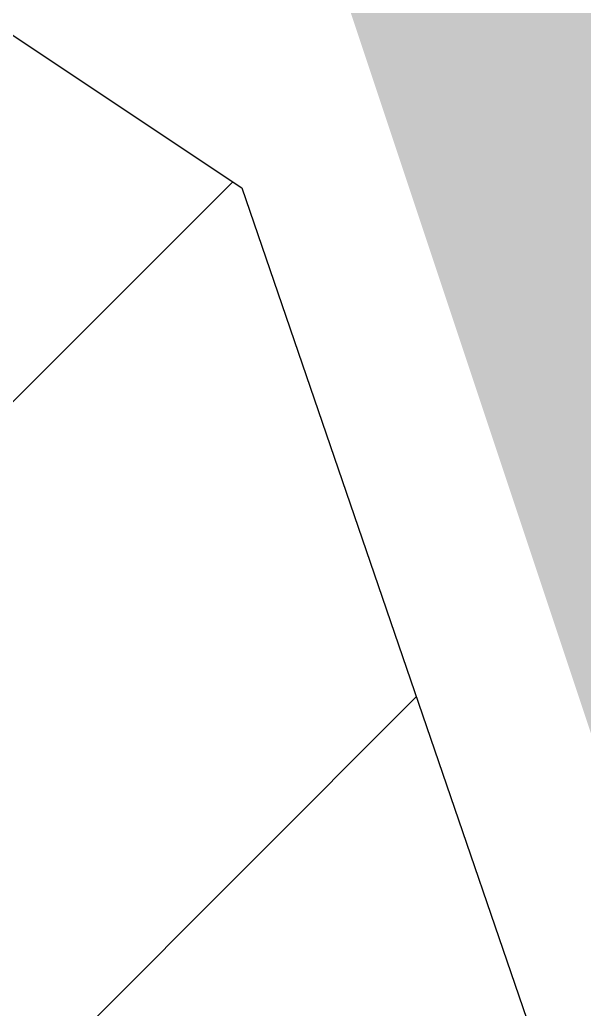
# Model space of a CAD drawing. Header units: feet. Extents: x 2175025 to 2179063, y 467811 to 470338.
# Drawn here: x 2176484.43 to 2176495.86, y 469530.37 to 469550.39 of the extents above; entities that cross this region are included whole.
import ezdxf

# ---------------------------------------------------------------- set-up
doc = ezdxf.new("R2010")
doc.units = ezdxf.units.FT
doc.header["$LTSCALE"] = 0.5
doc.header["$MEASUREMENT"] = 0
doc.linetypes.add('HIDDEN', pattern=[0.375, 0.25, -0.125])
doc.layers.add('LIMITS OF DISTURBANCE', color=1, linetype='HIDDEN')
doc.layers.add('wetlands_formatted', color=70, linetype='CONTINUOUS')

msp = doc.modelspace()

# ---------------------------------------------------------------- hatches: boundary and pattern name
at = {"layer": 'wetlands_formatted', "ltscale": 200}
h = msp.add_hatch(dxfattribs=at)
h.set_pattern_fill('ANSI31', color=5, scale=80, style=0)
h.paths.add_polyline_path([(2176609.029, 469306.875), (2176564.475, 469314.621), (2176518.952, 469376.588), (2176465.681, 469463.729), (2176408.536, 469542.156), (2176331.05, 469663.185), (2176267.125, 469763.881), (2176265.188, 469780.34), (2176266.156, 469794.864), (2176273.905, 469802.61), (2176286.496, 469802.61), (2176304.899, 469790.991), (2176316.522, 469794.864), (2176331.05, 469781.309), (2176343.642, 469762.912), (2176346.547, 469750.325), (2176354.296, 469733.865), (2176364.95, 469700.946), (2176370.762, 469684.486), (2176385.29, 469654.47), (2176402.724, 469629.296), (2176424.033, 469607.027), (2176442.435, 469592.504), (2176454.058, 469579.917), (2176464.712, 469565.393), (2176474.398, 469556.679), (2176488.926, 469546.997), (2176500.549, 469513.109), (2176513.141, 469476.316), (2176539.292, 469422.095), (2176552.852, 469383.366), (2176564.475, 469359.16), (2176572.223, 469348.509), (2176581.909, 469348.509), (2176604.186, 469324.304)])

# ---------------------------------------------------------------- linework, layer by layer
at = {"layer": 'LIMITS OF DISTURBANCE', "ltscale": 200, "const_width": 8}
msp.add_lwpolyline([(2176797.219, 469466.695), (2176806.128, 469689.946), (2176810.632, 469858.218), (2176810.218, 469909.114), (2176812.162, 470012.134), (2176801.143, 470064.616), (2176786.236, 470120.338), (2176736.328, 470155.974), (2176694.136, 470163.88), (2176618.303, 470143.147), (2176523.673, 470126.3), (2176397.931, 470010.969), (2176406.942, 469910.422), (2176424.442, 469726.411), (2176390.09, 469704.381), (2176388.145, 469680.408), (2176412.775, 469662.266), (2176428.331, 469648.012), (2176463.979, 469598.121), (2176494.471, 469553.172), (2176511.971, 469500.69)], dxfattribs=at)
at = {"layer": 'wetlands_formatted', "color": 5, "ltscale": 200}
msp.add_lwpolyline([(2176370.762, 469684.486), (2176385.29, 469654.47), (2176402.724, 469629.296), (2176424.033, 469607.027), (2176442.435, 469592.504), (2176454.058, 469579.917), (2176464.712, 469565.393), (2176474.398, 469556.679), (2176488.926, 469546.997), (2176500.549, 469513.109)], dxfattribs=at)

doc.saveas('drawing.dxf')
